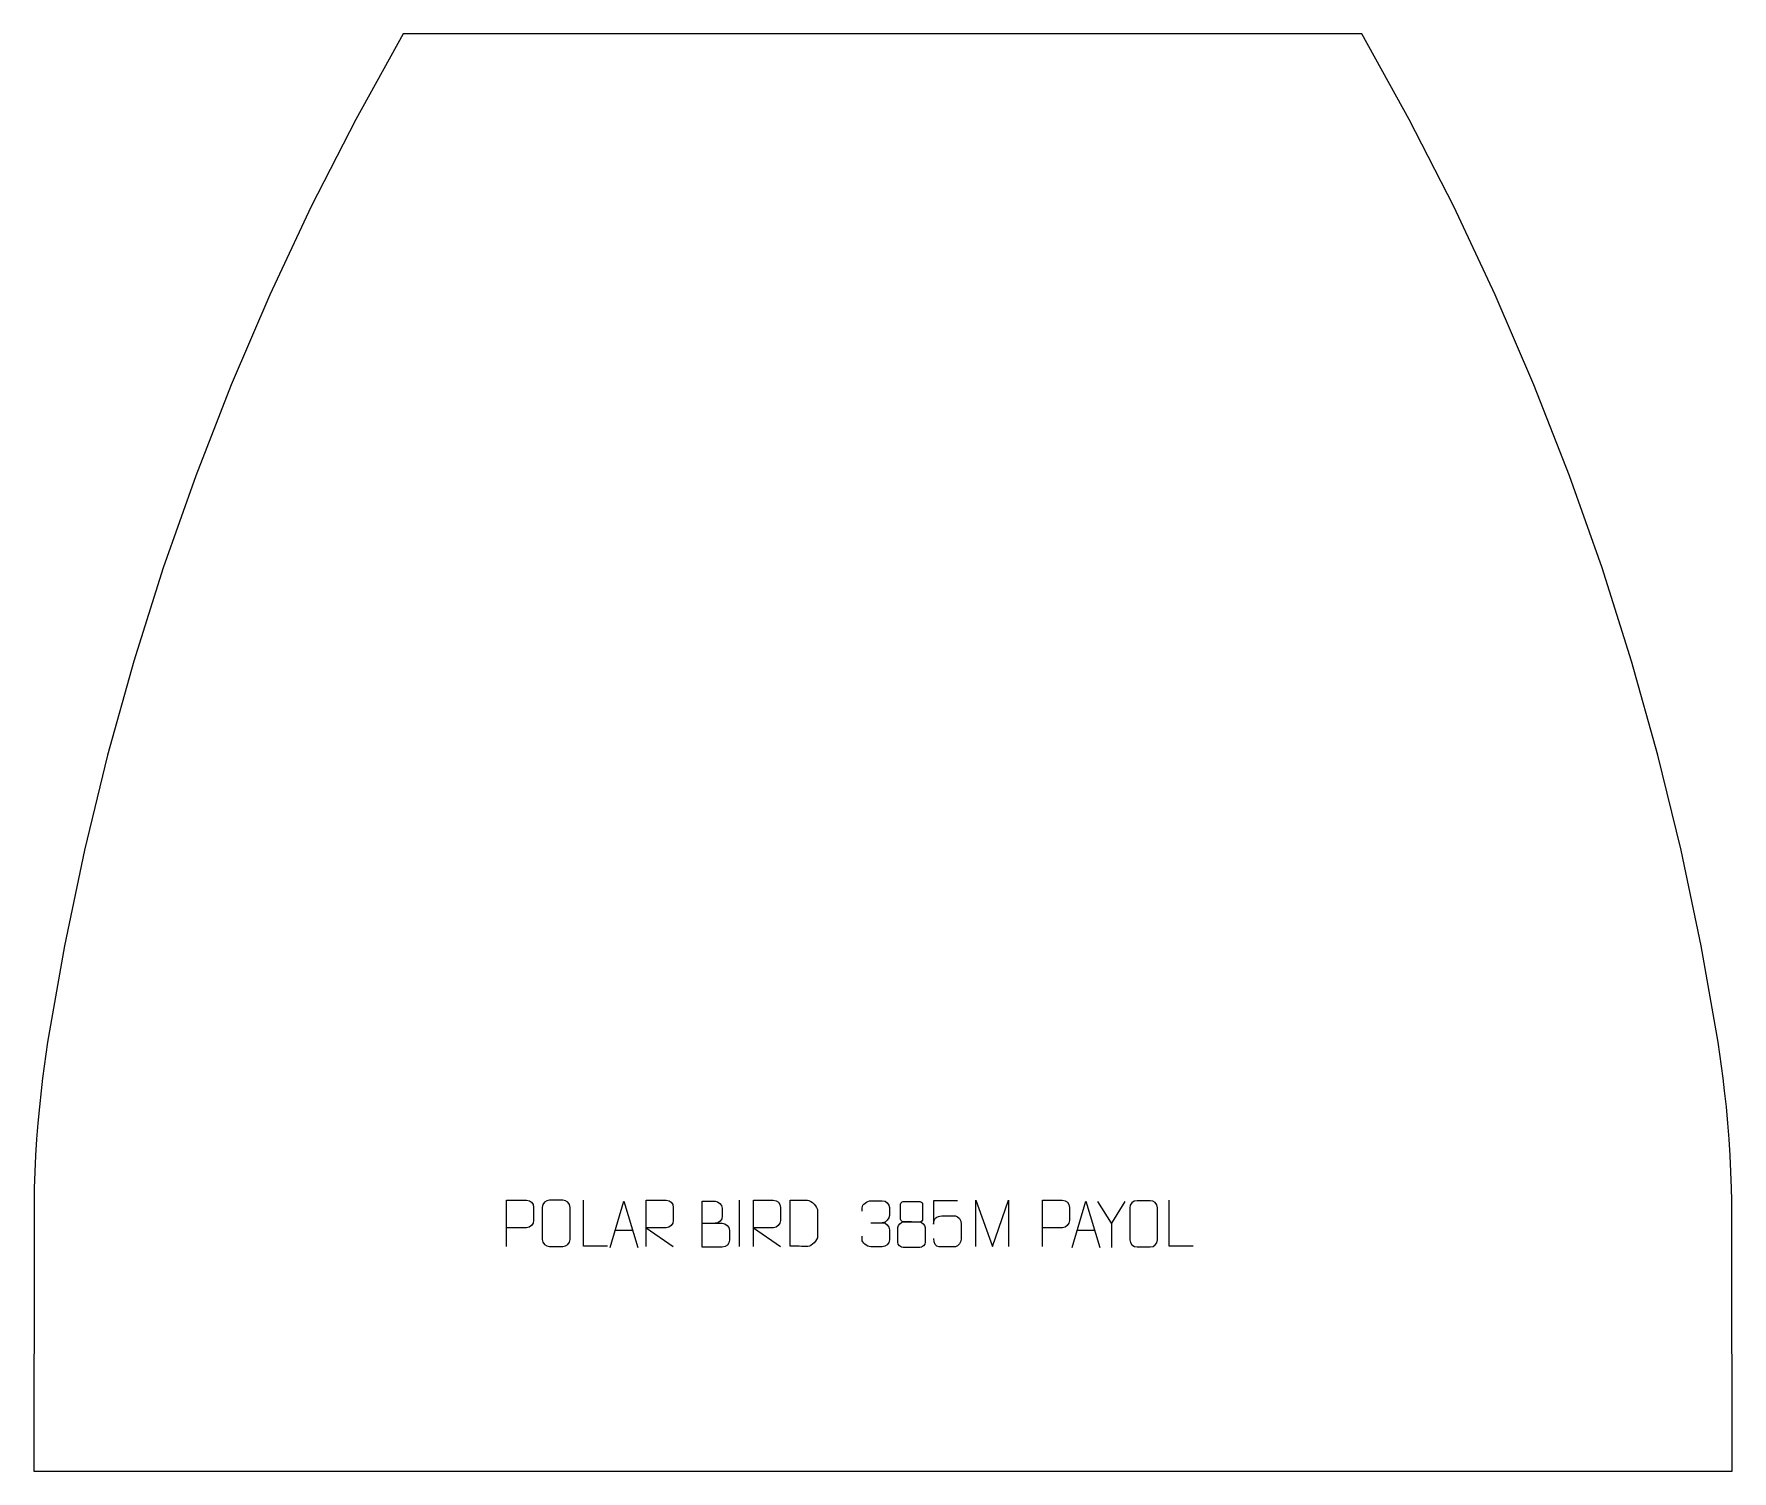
# Model space of a CAD drawing. Header units: millimetres. Extents: x -382 to 537, y 734 to 1512.
import ezdxf

# ---------------------------------------------------------------- set-up
doc = ezdxf.new("R2010")
doc.units = ezdxf.units.MM
doc.header["$MEASUREMENT"] = 0
doc.layers.add('layer 1', color=7, linetype='Continuous')

msp = doc.modelspace()

# ---------------------------------------------------------------- linework, layer by layer
at = {"layer": 'layer 1', "color": 242, "lineweight": 9}
msp.add_open_spline([(-181.9616, 1511.7933), (-181.9616, 1511.7933), (336.9779, 1511.7933), (336.9779, 1511.7933), (336.9779, 1511.7933), (336.9779, 1511.7933), (362.604, 1465.5079), (362.604, 1465.5079), (362.604, 1465.5079), (362.604, 1465.5079), (386.6784, 1418.3933), (386.6784, 1418.3933), (386.6784, 1418.3933), (386.6784, 1418.3933), (409.1766, 1370.5009), (409.1766, 1370.5009), (409.1766, 1370.5009), (409.1766, 1370.5009), (430.0731, 1321.8854), (430.0731, 1321.8854), (430.0731, 1321.8854), (430.0731, 1321.8854), (449.3424, 1272.597), (449.3424, 1272.597), (449.3424, 1272.597), (449.3424, 1272.597), (466.9655, 1222.6928), (466.9655, 1222.6928), (466.9655, 1222.6928), (466.9655, 1222.6928), (482.9236, 1172.2257), (482.9236, 1172.2257), (482.9236, 1172.2257), (482.9236, 1172.2257), (497.1952, 1121.2527), (497.1952, 1121.2527), (497.1952, 1121.2527), (497.1952, 1121.2527), (509.7676, 1069.8291), (509.7676, 1069.8291), (509.7676, 1069.8291), (509.7676, 1069.8291), (520.6245, 1018.0118), (520.6245, 1018.0118), (520.6245, 1018.0118), (520.6245, 1018.0118), (529.7541, 965.8576), (529.7541, 965.8576), (529.7541, 965.8576), (529.7541, 965.8576), (532.503, 946.3599), (532.503, 946.3599), (532.503, 946.3599), (532.503, 946.3599), (533.3151, 939.6714), (533.3151, 939.6714), (533.3151, 939.6714), (533.3151, 939.6714), (534.2507, 930.9102), (534.2507, 930.9102), (534.2507, 930.9102), (534.2507, 930.9102), (535.0603, 922.1385), (535.0603, 922.1385), (535.0603, 922.1385), (535.0603, 922.1385), (535.7453, 913.3553), (535.7453, 913.3553), (535.7453, 913.3553), (535.7453, 913.3553), (536.3034, 904.5623), (536.3034, 904.5623), (536.3034, 904.5623), (536.3034, 904.5623), (536.7341, 895.763), (536.7341, 895.763), (536.7341, 895.763), (536.7341, 895.763), (537.0402, 886.9578), (537.0402, 886.9578), (537.0402, 886.9578), (537.0402, 886.9578), (537.1784, 880.1433), (537.1784, 880.1433), (537.1784, 880.1433), (537.1784, 880.1433), (537.1969, 860.5297), (537.1969, 860.5297), (537.1969, 860.5297), (537.1969, 860.5297), (537.319, 733.7389), (537.319, 733.7389), (537.319, 733.7389), (537.319, 733.7389), (-381.6947, 733.7389), (-381.6947, 733.7389), (-381.6947, 733.7389), (-381.6947, 733.7389), (-381.6723, 860.5297), (-381.6723, 860.5297), (-381.6723, 860.5297), (-381.6723, 860.5297), (-381.6685, 880.1433), (-381.6685, 880.1433), (-381.6685, 880.1433), (-381.6685, 880.1433), (-381.5352, 886.9578), (-381.5352, 886.9578), (-381.5352, 886.9578), (-381.5352, 886.9578), (-381.2368, 895.763), (-381.2368, 895.763), (-381.2368, 895.763), (-381.2368, 895.763), (-380.812, 904.5623), (-380.812, 904.5623), (-380.812, 904.5623), (-380.812, 904.5623), (-380.2603, 913.3553), (-380.2603, 913.3553), (-380.2603, 913.3553), (-380.2603, 913.3553), (-379.584, 922.1385), (-379.584, 922.1385), (-379.584, 922.1385), (-379.584, 922.1385), (-378.7803, 930.9102), (-378.7803, 930.9102), (-378.7803, 930.9102), (-378.7803, 930.9102), (-377.851, 939.6714), (-377.851, 939.6714), (-377.851, 939.6714), (-377.851, 939.6714), (-377.0439, 946.3599), (-377.0439, 946.3599), (-377.0439, 946.3599), (-377.0439, 946.3599), (-374.311, 965.8576), (-374.311, 965.8576), (-374.311, 965.8576), (-374.311, 965.8576), (-365.222, 1018.0118), (-365.222, 1018.0118), (-365.222, 1018.0118), (-365.222, 1018.0118), (-354.4046, 1069.8291), (-354.4046, 1069.8291), (-354.4046, 1069.8291), (-354.4046, 1069.8291), (-341.8743, 1121.2527), (-341.8743, 1121.2527), (-341.8743, 1121.2527), (-341.8743, 1121.2527), (-327.6407, 1172.2257), (-327.6407, 1172.2257), (-327.6407, 1172.2257), (-327.6407, 1172.2257), (-311.7236, 1222.6928), (-311.7236, 1222.6928), (-311.7236, 1222.6928), (-311.7236, 1222.6928), (-294.139, 1272.597), (-294.139, 1272.597), (-294.139, 1272.597), (-294.139, 1272.597), (-274.9075, 1321.8854), (-274.9075, 1321.8854), (-274.9075, 1321.8854), (-274.9075, 1321.8854), (-254.0495, 1370.5009), (-254.0495, 1370.5009), (-254.0495, 1370.5009), (-254.0495, 1370.5009), (-231.5883, 1418.3933), (-231.5883, 1418.3933), (-231.5883, 1418.3933), (-231.5883, 1418.3933), (-207.5506, 1465.5079), (-207.5506, 1465.5079), (-207.5506, 1465.5079), (-207.5506, 1465.5079), (-181.9616, 1511.7933), (-181.9616, 1511.7933)], degree=3, knots=[0, 0, 0, 0, 0.0212766, 0.0212766, 0.0212766, 0.0212766, 0.04255319, 0.04255319, 0.04255319, 0.04255319, 0.06382979, 0.06382979, 0.06382979, 0.06382979, 0.08510638, 0.08510638, 0.08510638, 0.08510638, 0.10638298, 0.10638298, 0.10638298, 0.10638298, 0.12765957, 0.12765957, 0.12765957, 0.12765957, 0.14893617, 0.14893617, 0.14893617, 0.14893617, 0.17021277, 0.17021277, 0.17021277, 0.17021277, 0.19148936, 0.19148936, 0.19148936, 0.19148936, 0.21276596, 0.21276596, 0.21276596, 0.21276596, 0.23404255, 0.23404255, 0.23404255, 0.23404255, 0.25531915, 0.25531915, 0.25531915, 0.25531915, 0.27659574, 0.27659574, 0.27659574, 0.27659574, 0.29787234, 0.29787234, 0.29787234, 0.29787234, 0.31914894, 0.31914894, 0.31914894, 0.31914894, 0.34042553, 0.34042553, 0.34042553, 0.34042553, 0.36170213, 0.36170213, 0.36170213, 0.36170213, 0.38297872, 0.38297872, 0.38297872, 0.38297872, 0.40425532, 0.40425532, 0.40425532, 0.40425532, 0.42553191, 0.42553191, 0.42553191, 0.42553191, 0.44680851, 0.44680851, 0.44680851, 0.44680851, 0.46808511, 0.46808511, 0.46808511, 0.46808511, 0.4893617, 0.4893617, 0.4893617, 0.4893617, 0.5106383, 0.5106383, 0.5106383, 0.5106383, 0.53191489, 0.53191489, 0.53191489, 0.53191489, 0.55319149, 0.55319149, 0.55319149, 0.55319149, 0.57446809, 0.57446809, 0.57446809, 0.57446809, 0.59574468, 0.59574468, 0.59574468, 0.59574468, 0.61702128, 0.61702128, 0.61702128, 0.61702128, 0.63829787, 0.63829787, 0.63829787, 0.63829787, 0.65957447, 0.65957447, 0.65957447, 0.65957447, 0.68085106, 0.68085106, 0.68085106, 0.68085106, 0.70212766, 0.70212766, 0.70212766, 0.70212766, 0.72340426, 0.72340426, 0.72340426, 0.72340426, 0.74468085, 0.74468085, 0.74468085, 0.74468085, 0.76595745, 0.76595745, 0.76595745, 0.76595745, 0.78723404, 0.78723404, 0.78723404, 0.78723404, 0.80851064, 0.80851064, 0.80851064, 0.80851064, 0.82978723, 0.82978723, 0.82978723, 0.82978723, 0.85106383, 0.85106383, 0.85106383, 0.85106383, 0.87234043, 0.87234043, 0.87234043, 0.87234043, 0.89361702, 0.89361702, 0.89361702, 0.89361702, 0.91489362, 0.91489362, 0.91489362, 0.91489362, 0.93617021, 0.93617021, 0.93617021, 0.93617021, 0.95744681, 0.95744681, 0.95744681, 0.95744681, 1, 1, 1, 1], dxfattribs=at)
at = {"layer": 'layer 1', "color": 250, "lineweight": 9}
for points, knots in [([(-125.9381, 855.3872), (-125.9381, 855.3872), (-125.9381, 880.3408), (-125.9381, 880.3408), (-125.9381, 880.3408), (-122.3431, 880.3408), (-118.7478, 880.3408), (-115.1524, 880.3408), (-115.1524, 880.3408), (-112.8272, 880.3029), (-111.2698, 878.8128), (-111.274, 876.4467), (-111.274, 876.4467), (-111.2744, 874.411), (-111.2744, 871.3517), (-111.274, 869.3157), (-111.274, 869.3157), (-111.2805, 867.4403), (-113.0927, 865.4984), (-115.1023, 865.4793), (-115.1023, 865.4793), (-115.1023, 865.4793), (-125.9381, 865.4793), (-125.9381, 865.4793)], [0, 0, 0, 0, 0.14285714, 0.14285714, 0.14285714, 0.14285714, 0.28571429, 0.28571429, 0.28571429, 0.28571429, 0.42857143, 0.42857143, 0.42857143, 0.42857143, 0.57142857, 0.57142857, 0.57142857, 0.57142857, 0.71428571, 0.71428571, 0.71428571, 0.71428571, 1, 1, 1, 1]), ([(-102.6056, 880.3664), (-100.2389, 880.3664), (-97.8718, 880.3664), (-95.5047, 880.3664), (-95.5047, 880.3664), (-93.5237, 880.402), (-91.4972, 878.9073), (-91.4701, 876.4646), (-91.4701, 876.4646), (-91.4705, 870.7058), (-91.4705, 864.9465), (-91.4701, 859.1869), (-91.4701, 859.1869), (-91.6123, 856.8587), (-93.3191, 855.3761), (-95.5047, 855.3652), (-95.5047, 855.3652), (-97.8777, 855.3656), (-100.2507, 855.3656), (-102.6233, 855.3652), (-102.6233, 855.3652), (-104.5822, 855.2596), (-106.5891, 857.148), (-106.5777, 859.1695), (-106.5777, 859.1695), (-106.5774, 864.9516), (-106.5774, 870.7332), (-106.5777, 876.5145), (-106.5777, 876.5145), (-106.5734, 878.6571), (-104.7959, 880.3799), (-102.6056, 880.3664)], [0, 0, 0, 0, 0.11111111, 0.11111111, 0.11111111, 0.11111111, 0.22222222, 0.22222222, 0.22222222, 0.22222222, 0.33333333, 0.33333333, 0.33333333, 0.33333333, 0.44444444, 0.44444444, 0.44444444, 0.44444444, 0.55555556, 0.55555556, 0.55555556, 0.55555556, 0.66666667, 0.66666667, 0.66666667, 0.66666667, 0.77777778, 0.77777778, 0.77777778, 0.77777778, 1, 1, 1, 1]), ([(-71.2815, 855.4181), (-71.2815, 855.4181), (-84.2306, 855.4181), (-84.2306, 855.4181), (-84.2306, 855.4181), (-84.2306, 855.4181), (-84.2306, 880.3717), (-84.2306, 880.3717)], [0, 0, 0, 0, 0.33333333, 0.33333333, 0.33333333, 0.33333333, 1, 1, 1, 1]), ([(-69.8475, 854.8248), (-69.8475, 854.8248), (-62.4765, 879.7783), (-62.4765, 879.7783), (-62.4765, 879.7783), (-62.4765, 879.7783), (-54.9066, 854.8248), (-54.9066, 854.8248)], [0, 0, 0, 0, 0.33333333, 0.33333333, 0.33333333, 0.33333333, 1, 1, 1, 1]), ([(-50.3559, 855.3872), (-50.3559, 855.3872), (-50.3559, 880.3407), (-50.3559, 880.3407), (-50.3559, 880.3407), (-46.7611, 880.3407), (-43.1656, 880.3407), (-39.5704, 880.3407), (-39.5704, 880.3407), (-37.2451, 880.303), (-35.6878, 878.813), (-35.6919, 876.4466), (-35.6919, 876.4466), (-35.6923, 874.4111), (-35.6923, 871.3517), (-35.6919, 869.3157), (-35.6919, 869.3157), (-35.6984, 867.4402), (-37.5107, 865.4984), (-39.5202, 865.4793), (-39.5202, 865.4793), (-39.5202, 865.4793), (-50.3559, 865.4793), (-50.3559, 865.4793), (-50.3559, 865.4793), (-50.3559, 865.4793), (-35.7012, 855.3872), (-35.7012, 855.3872)], [0, 0, 0, 0, 0.125, 0.125, 0.125, 0.125, 0.25, 0.25, 0.25, 0.25, 0.375, 0.375, 0.375, 0.375, 0.5, 0.5, 0.5, 0.5, 0.625, 0.625, 0.625, 0.625, 0.75, 0.75, 0.75, 0.75, 1, 1, 1, 1]), ([(-20.0939, 867.8639), (-16.4553, 867.8643), (-12.8682, 867.8643), (-9.2288, 867.8639), (-9.2288, 867.8639), (-7.2534, 867.8466), (-5.3298, 866.1105), (-5.3298, 864.0609), (-5.3298, 864.0609), (-5.3302, 862.9323), (-5.3302, 859.8829), (-5.3298, 858.754), (-5.3298, 858.754), (-5.3122, 856.8961), (-6.8543, 854.8822), (-9.1758, 854.8991), (-9.1758, 854.8991), (-12.8156, 854.8995), (-16.455, 854.8995), (-20.0939, 854.8991), (-20.0939, 854.8991), (-20.0939, 863.2174), (-20.0939, 871.5352), (-20.0939, 879.8527), (-20.0939, 879.8527), (-17.7202, 879.8527), (-15.3461, 879.8527), (-12.9719, 879.8527), (-12.9719, 879.8527), (-11.2911, 879.8703), (-9.1943, 877.9598), (-9.1766, 875.9974), (-9.1766, 875.9974), (-9.177, 873.9313), (-9.177, 873.7853), (-9.1766, 871.7188), (-9.1766, 871.7188), (-9.1593, 869.6527), (-11.0138, 867.8466), (-13.0238, 867.8639)], [0, 0, 0, 0, 0.09090909, 0.09090909, 0.09090909, 0.09090909, 0.18181818, 0.18181818, 0.18181818, 0.18181818, 0.27272727, 0.27272727, 0.27272727, 0.27272727, 0.36363636, 0.36363636, 0.36363636, 0.36363636, 0.45454545, 0.45454545, 0.45454545, 0.45454545, 0.54545455, 0.54545455, 0.54545455, 0.54545455, 0.63636364, 0.63636364, 0.63636364, 0.63636364, 0.72727273, 0.72727273, 0.72727273, 0.72727273, 0.81818182, 0.81818182, 0.81818182, 0.81818182, 1, 1, 1, 1]), ([(7.6441, 855.3872), (7.6441, 855.3872), (7.6441, 880.3407), (7.6441, 880.3407), (7.6441, 880.3407), (11.2389, 880.3407), (14.8344, 880.3407), (18.4296, 880.3407), (18.4296, 880.3407), (20.7549, 880.303), (22.3122, 878.813), (22.3081, 876.4466), (22.3081, 876.4466), (22.3077, 874.4111), (22.3077, 871.3517), (22.3081, 869.3157), (22.3081, 869.3157), (22.3016, 867.4402), (20.4893, 865.4984), (18.4798, 865.4793), (18.4798, 865.4793), (18.4798, 865.4793), (7.6441, 865.4793), (7.6441, 865.4793), (7.6441, 865.4793), (7.6441, 865.4793), (22.2988, 855.3872), (22.2988, 855.3872)], [0, 0, 0, 0, 0.125, 0.125, 0.125, 0.125, 0.25, 0.25, 0.25, 0.25, 0.375, 0.375, 0.375, 0.375, 0.5, 0.5, 0.5, 0.5, 0.625, 0.625, 0.625, 0.625, 0.75, 0.75, 0.75, 0.75, 1, 1, 1, 1]), ([(27.5839, 855.4153), (29.9157, 855.4157), (34.8659, 855.3917), (37.1974, 855.3914), (37.1974, 855.3914), (39.1224, 855.286), (42.441, 858.8276), (42.4298, 860.8449), (42.4298, 860.8449), (42.4294, 866.615), (42.4294, 868.7847), (42.4298, 874.554), (42.4298, 874.554), (42.4255, 876.6921), (39.051, 880.3522), (36.8986, 880.3387), (36.8986, 880.3387), (34.5729, 880.3387), (29.8486, 880.3387), (27.5225, 880.3387), (27.5225, 880.3387), (27.5229, 874.5918), (27.5842, 861.1626), (27.5839, 855.4153)], [0, 0, 0, 0, 0.14285714, 0.14285714, 0.14285714, 0.14285714, 0.28571429, 0.28571429, 0.28571429, 0.28571429, 0.42857143, 0.42857143, 0.42857143, 0.42857143, 0.57142857, 0.57142857, 0.57142857, 0.57142857, 0.71428571, 0.71428571, 0.71428571, 0.71428571, 1, 1, 1, 1]), ([(66.5232, 874.4105), (66.5232, 874.4105), (66.5232, 876.2677), (66.5232, 876.2677), (66.5232, 876.2677), (66.5089, 878.0096), (69.1734, 880.1277), (71.2325, 880.105), (71.2325, 880.105), (73.2966, 880.105), (75.3606, 880.105), (77.4243, 880.105), (77.4243, 880.105), (79.6188, 880.1138), (81.2171, 878.267), (81.2615, 876.3549), (81.2615, 876.3549), (81.2611, 874.9198), (81.2611, 873.4847), (81.2615, 872.0492), (81.2615, 872.0492), (81.2129, 870.3957), (79.6103, 868.1657), (77.412, 868.1757), (77.412, 868.1757), (79.6157, 868.1645), (81.2237, 866.3613), (81.2777, 864.3018), (81.2777, 864.3018), (81.2773, 862.5171), (81.2773, 860.7324), (81.2777, 858.9473), (81.2777, 858.9473), (81.2878, 856.8859), (79.2329, 855.1228), (77.412, 855.1309), (77.412, 855.1309), (75.3467, 855.1312), (73.2815, 855.1312), (71.2159, 855.1309), (71.2159, 855.1309), (69.0473, 855.1424), (66.5163, 857.5426), (66.4977, 859.0044), (66.4977, 859.0044), (66.4977, 859.0044), (66.4977, 860.913), (66.4977, 860.913)], [0, 0, 0, 0, 0.07692308, 0.07692308, 0.07692308, 0.07692308, 0.15384615, 0.15384615, 0.15384615, 0.15384615, 0.23076923, 0.23076923, 0.23076923, 0.23076923, 0.30769231, 0.30769231, 0.30769231, 0.30769231, 0.38461538, 0.38461538, 0.38461538, 0.38461538, 0.46153846, 0.46153846, 0.46153846, 0.46153846, 0.53846154, 0.53846154, 0.53846154, 0.53846154, 0.61538462, 0.61538462, 0.61538462, 0.61538462, 0.69230769, 0.69230769, 0.69230769, 0.69230769, 0.76923077, 0.76923077, 0.76923077, 0.76923077, 0.84615385, 0.84615385, 0.84615385, 0.84615385, 1, 1, 1, 1]), ([(87.2795, 878.1762), (87.2795, 875.9632), (87.2795, 872.2809), (87.2795, 870.0676), (87.2795, 870.0676), (87.2945, 869.5602), (88.1019, 868.6288), (88.802, 868.63), (88.802, 868.63), (91.7719, 868.6302), (94.7421, 868.5453), (97.7125, 868.545), (97.7125, 868.545), (98.5096, 868.5492), (99.2303, 869.3395), (99.2277, 870.0602), (99.2277, 870.0602), (99.2274, 872.2762), (99.2274, 875.9609), (99.2277, 878.1762), (99.2277, 878.1762), (99.2092, 878.887), (98.5978, 879.6474), (97.7639, 879.64), (97.7639, 879.64), (94.7468, 879.6397), (91.7299, 879.6397), (88.7133, 879.64), (88.7133, 879.64), (88.0869, 879.6476), (87.2628, 878.9366), (87.2795, 878.1762)], [0, 0, 0, 0, 0.11111111, 0.11111111, 0.11111111, 0.11111111, 0.22222222, 0.22222222, 0.22222222, 0.22222222, 0.33333333, 0.33333333, 0.33333333, 0.33333333, 0.44444444, 0.44444444, 0.44444444, 0.44444444, 0.55555556, 0.55555556, 0.55555556, 0.55555556, 0.66666667, 0.66666667, 0.66666667, 0.66666667, 0.77777778, 0.77777778, 0.77777778, 0.77777778, 1, 1, 1, 1]), ([(118.0563, 880.0794), (118.0563, 880.0794), (105.2046, 880.0794), (105.2046, 880.0794), (105.2046, 880.0794), (105.2049, 875.8488), (105.2049, 871.6179), (105.2046, 867.3867), (105.2046, 867.3867), (105.2043, 870.6968), (106.8353, 871.7686), (109.6473, 871.8291), (109.6473, 871.8291), (112.0869, 871.8294), (114.5264, 871.8294), (116.9656, 871.8291), (116.9656, 871.8291), (118.6154, 871.8359), (120.0903, 869.4554), (120.1188, 867.3867), (120.1188, 867.3867), (120.1185, 864.7994), (120.1185, 862.2118), (120.1188, 859.6241), (120.1188, 859.6241), (120.165, 857.6647), (118.6656, 855.2284), (117.0397, 855.1699), (117.0397, 855.1699), (115.0832, 855.1702), (110.1882, 855.1702), (108.2312, 855.1699), (108.2312, 855.1699), (106.3857, 855.1611), (105.2786, 857.1259), (105.2578, 859.677)], [0, 0, 0, 0, 0.1, 0.1, 0.1, 0.1, 0.2, 0.2, 0.2, 0.2, 0.3, 0.3, 0.3, 0.3, 0.4, 0.4, 0.4, 0.4, 0.5, 0.5, 0.5, 0.5, 0.6, 0.6, 0.6, 0.6, 0.7, 0.7, 0.7, 0.7, 0.8, 0.8, 0.8, 0.8, 1, 1, 1, 1]), ([(128.1337, 855.385), (128.1337, 855.385), (128.1337, 880.3429), (128.1337, 880.3429), (128.1337, 880.3429), (128.1337, 880.3429), (137.0588, 855.385), (137.0588, 855.385), (137.0588, 855.385), (137.0588, 855.385), (145.8187, 880.3424), (145.8187, 880.3424), (145.8187, 880.3424), (145.8187, 880.3424), (145.8187, 855.385), (145.8187, 855.385)], [0, 0, 0, 0, 0.2, 0.2, 0.2, 0.2, 0.4, 0.4, 0.4, 0.4, 0.6, 0.6, 0.6, 0.6, 1, 1, 1, 1]), ([(164.0619, 855.3872), (164.0619, 855.3872), (164.0619, 880.3408), (164.0619, 880.3408), (164.0619, 880.3408), (167.6569, 880.3408), (171.2522, 880.3408), (174.8476, 880.3408), (174.8476, 880.3408), (177.1728, 880.3029), (178.7302, 878.8128), (178.726, 876.4467), (178.726, 876.4467), (178.7256, 874.411), (178.7256, 871.3517), (178.726, 869.3157), (178.726, 869.3157), (178.7195, 867.4403), (176.9073, 865.4984), (174.8977, 865.4793), (174.8977, 865.4793), (174.8977, 865.4793), (164.0619, 865.4793), (164.0619, 865.4793)], [0, 0, 0, 0, 0.14285714, 0.14285714, 0.14285714, 0.14285714, 0.28571429, 0.28571429, 0.28571429, 0.28571429, 0.42857143, 0.42857143, 0.42857143, 0.42857143, 0.57142857, 0.57142857, 0.57142857, 0.57142857, 0.71428571, 0.71428571, 0.71428571, 0.71428571, 1, 1, 1, 1]), ([(180.1525, 854.8248), (180.1525, 854.8248), (187.5235, 879.7783), (187.5235, 879.7783), (187.5235, 879.7783), (187.5235, 879.7783), (195.0934, 854.8248), (195.0934, 854.8248)], [0, 0, 0, 0, 0.33333333, 0.33333333, 0.33333333, 0.33333333, 1, 1, 1, 1]), ([(208.7164, 879.7627), (208.7164, 879.7627), (201.394, 867.864), (201.394, 867.864), (201.394, 867.864), (201.394, 867.864), (201.3947, 854.8091), (201.3947, 854.8091)], [0, 0, 0, 0, 0.33333333, 0.33333333, 0.33333333, 0.33333333, 1, 1, 1, 1]), ([(215.3061, 880.1204), (217.6728, 880.1204), (220.0399, 880.1204), (222.407, 880.1204), (222.407, 880.1204), (224.388, 880.156), (226.4145, 878.6613), (226.4416, 876.2186), (226.4416, 876.2186), (226.4412, 870.4598), (226.4412, 864.7005), (226.4416, 858.9409), (226.4416, 858.9409), (226.2994, 856.6127), (224.5926, 855.1301), (222.407, 855.1192), (222.407, 855.1192), (220.034, 855.1196), (217.661, 855.1196), (215.2884, 855.1192), (215.2884, 855.1192), (213.3295, 855.0136), (211.3226, 856.902), (211.334, 858.9235), (211.334, 858.9235), (211.3343, 864.7056), (211.3343, 870.4872), (211.334, 876.2685), (211.334, 876.2685), (211.3383, 878.4111), (213.1158, 880.1339), (215.3061, 880.1204)], [0, 0, 0, 0, 0.11111111, 0.11111111, 0.11111111, 0.11111111, 0.22222222, 0.22222222, 0.22222222, 0.22222222, 0.33333333, 0.33333333, 0.33333333, 0.33333333, 0.44444444, 0.44444444, 0.44444444, 0.44444444, 0.55555556, 0.55555556, 0.55555556, 0.55555556, 0.66666667, 0.66666667, 0.66666667, 0.66666667, 0.77777778, 0.77777778, 0.77777778, 0.77777778, 1, 1, 1, 1]), ([(245.7185, 855.4181), (245.7185, 855.4181), (232.7694, 855.4181), (232.7694, 855.4181), (232.7694, 855.4181), (232.7694, 855.4181), (232.7694, 880.3717), (232.7694, 880.3717)], [0, 0, 0, 0, 0.33333333, 0.33333333, 0.33333333, 0.33333333, 1, 1, 1, 1]), ([(85.8207, 865.658), (85.8207, 862.4872), (85.8207, 860.7851), (85.8207, 857.6137), (85.8207, 857.6137), (85.8122, 856.3918), (87.5101, 854.6991), (88.7627, 854.6906), (88.7627, 854.6906), (91.7458, 854.6909), (94.7291, 854.6909), (97.7125, 854.6906), (97.7125, 854.6906), (99.0358, 854.7023), (100.6562, 856.3239), (100.6451, 857.6231), (100.6451, 857.6231), (100.6448, 860.7913), (100.6448, 862.4901), (100.6451, 865.658), (100.6451, 865.658), (100.5754, 867.0384), (98.9976, 868.617), (97.6922, 868.6109), (97.6922, 868.6109), (94.7156, 868.6106), (91.739, 868.6106), (88.7627, 868.6109), (88.7627, 868.6109), (87.6832, 868.6173), (85.8369, 867.0384), (85.8207, 865.658)], [0, 0, 0, 0, 0.11111111, 0.11111111, 0.11111111, 0.11111111, 0.22222222, 0.22222222, 0.22222222, 0.22222222, 0.33333333, 0.33333333, 0.33333333, 0.33333333, 0.44444444, 0.44444444, 0.44444444, 0.44444444, 0.55555556, 0.55555556, 0.55555556, 0.55555556, 0.66666667, 0.66666667, 0.66666667, 0.66666667, 0.77777778, 0.77777778, 0.77777778, 0.77777778, 1, 1, 1, 1])]:
    msp.add_open_spline(points, degree=3, knots=knots, dxfattribs=at)
for points in [[(-0.0939, 880.351), (-0.0939, 880.351), (-0.0939, 855.3769), (-0.0939, 855.3769)], [(201.394, 867.864), (201.394, 867.864), (194.0731, 879.7627), (194.0731, 879.7627)], [(-67.1249, 864.0742), (-67.1249, 864.0742), (-57.6292, 864.0742), (-57.6292, 864.0742)], [(71.2329, 868.1653), (71.2329, 868.1653), (77.4293, 868.1653), (77.4293, 868.1653)], [(182.8751, 864.0742), (182.8751, 864.0742), (192.3708, 864.0742), (192.3708, 864.0742)]]:
    msp.add_open_spline(points, degree=3, dxfattribs=at)

doc.saveas('drawing.dxf')
